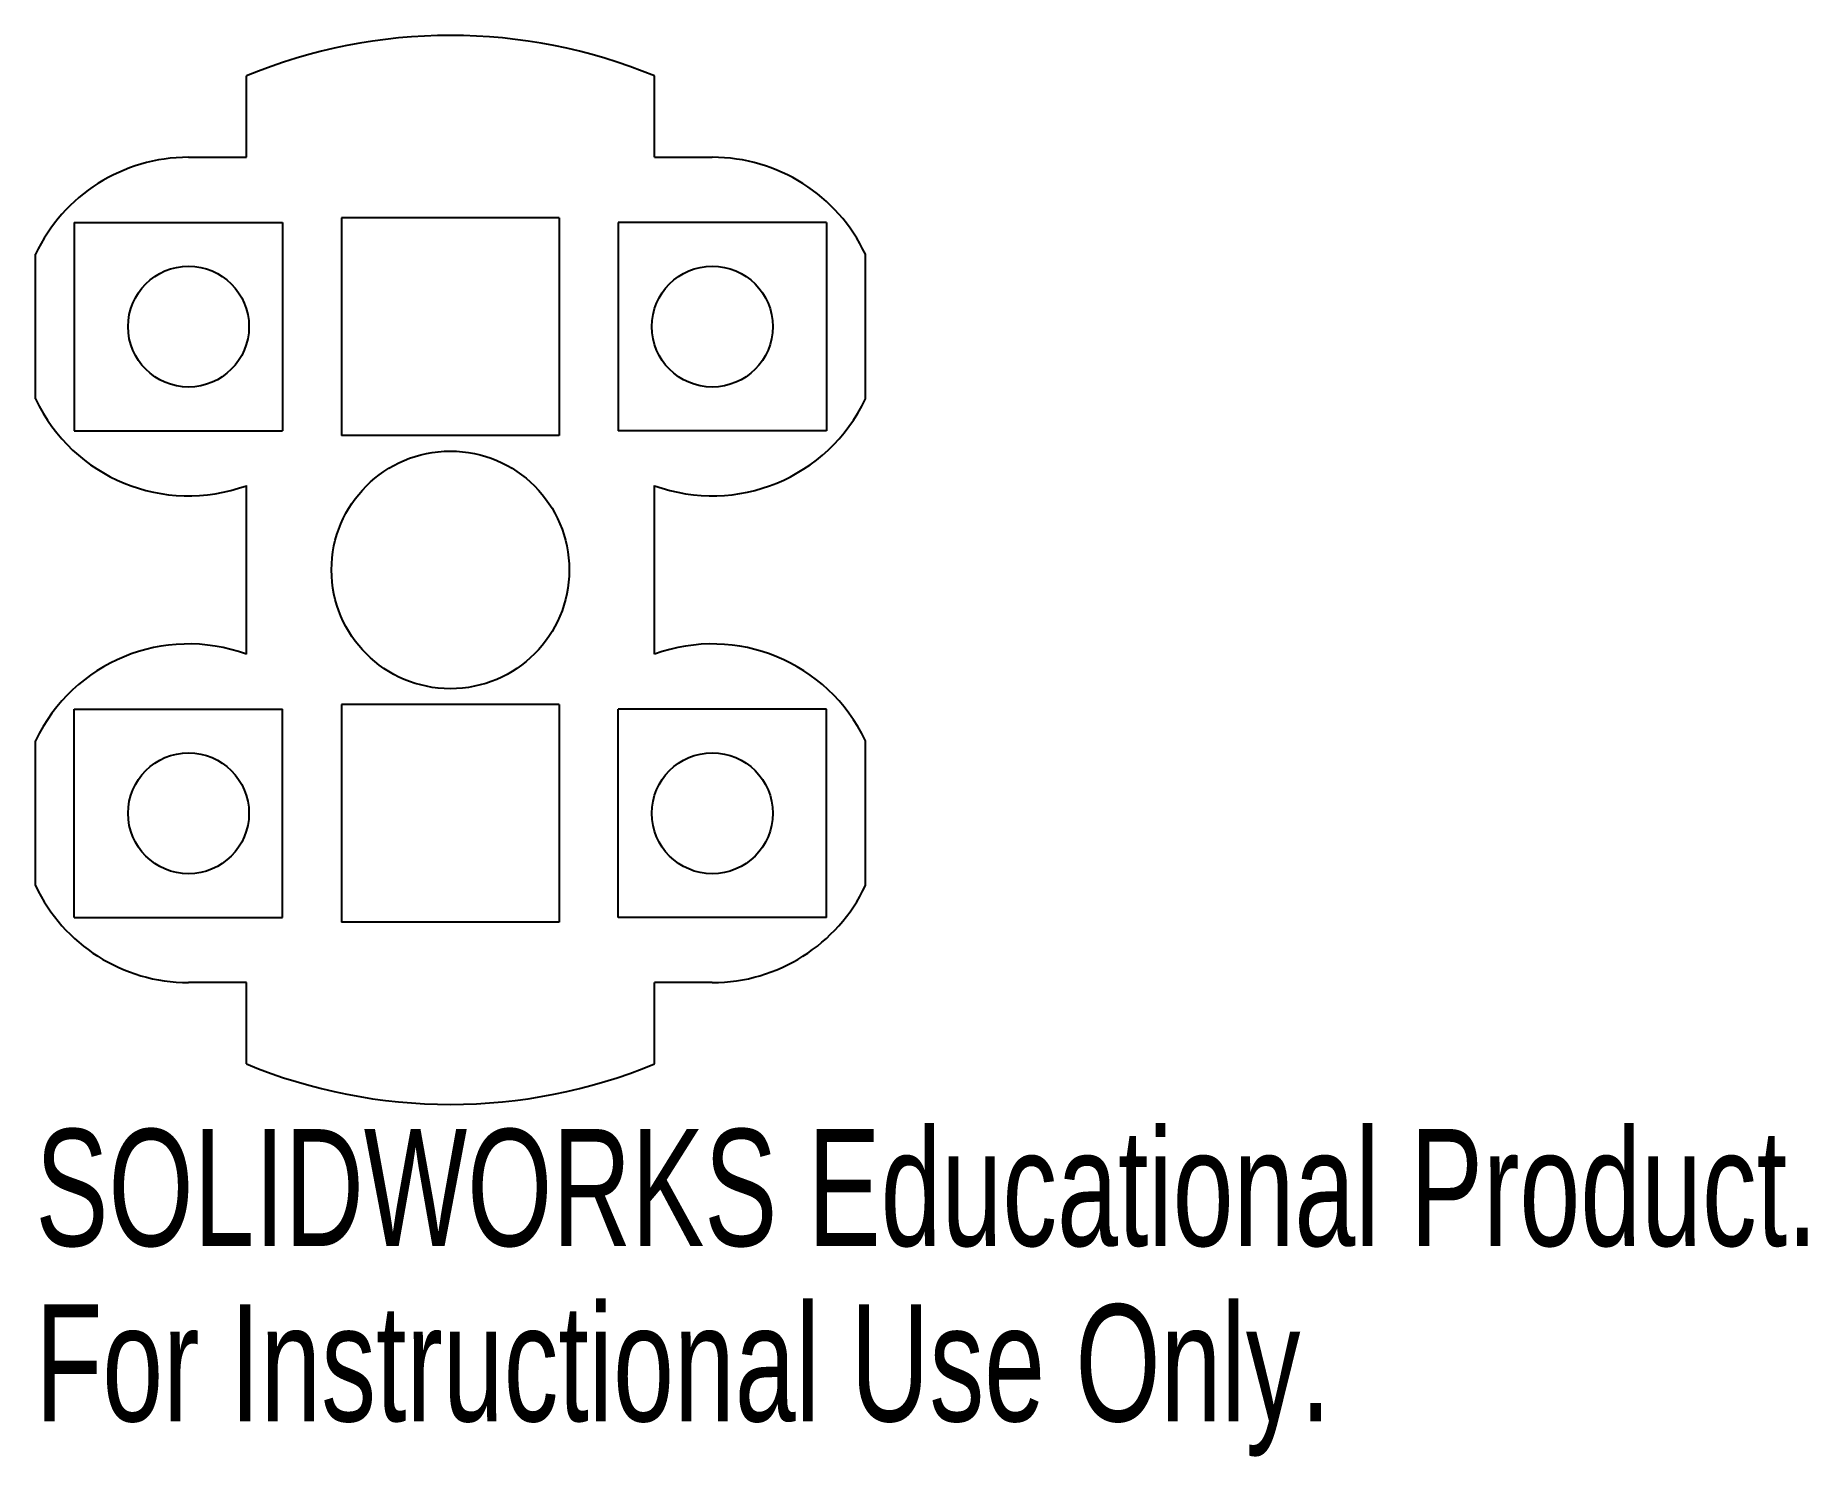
# Model space of a CAD drawing. Header units: millimetres. Extents: x -17.2 to 56.1, y -36.7 to 22.1.
import ezdxf

# ---------------------------------------------------------------- set-up
doc = ezdxf.new("R2010")
doc.units = ezdxf.units.MM
doc.styles.add('SLDTEXTSTYLE0', font='TXT', dxfattribs={"width": 0.7})

msp = doc.modelspace()

# ---------------------------------------------------------------- linework, layer by layer
at = {"color": 7, "linetype": 'Continuous', "lineweight": 25}
for p, q in [((-8.437, 17.062), (-8.437, 20.426)), ((8.437, 17.062), (8.437, 20.426)), ((-10.828, 17.062), (-8.437, 17.062)), ((8.437, 17.062), (10.828, 17.062)), ((-15.555, 14.372), (-6.937, 14.372)), ((-15.555, 14.372), (-15.555, 5.753)), ((-6.937, 14.372), (-6.937, 5.753)), ((-4.5, 14.562), (-4.5, 5.562)), ((4.5, 14.562), (-4.5, 14.562)), ((4.5, 14.562), (4.5, 5.562)), ((6.937, 14.372), (6.937, 5.753)), ((15.555, 14.372), (6.937, 14.372)), ((15.555, 14.372), (15.555, 5.753)), ((-17.157, 7.071), (-17.157, 13.054)), ((17.157, 7.071), (17.157, 13.054)), ((-15.555, 5.753), (-6.937, 5.753)), ((4.5, 5.562), (-4.5, 5.562)), ((15.555, 5.753), (6.937, 5.753)), ((-8.437, -3.484), (-8.437, 3.484)), ((8.437, -3.484), (8.437, 3.484)), ((-15.555, -14.372), (-15.555, -5.753)), ((-15.555, -5.753), (-6.937, -5.753)), ((-6.937, -14.372), (-6.937, -5.753)), ((-4.5, -5.562), (-4.5, -14.562)), ((4.5, -5.562), (-4.5, -5.562)), ((4.5, -5.562), (4.5, -14.562)), ((6.937, -14.372), (6.937, -5.753)), ((15.555, -5.753), (6.937, -5.753)), ((15.555, -14.372), (15.555, -5.753)), ((-17.157, -13.054), (-17.157, -7.071)), ((17.157, -13.054), (17.157, -7.071)), ((-15.555, -14.372), (-6.937, -14.372)), ((4.5, -14.562), (-4.5, -14.562)), ((15.555, -14.372), (6.937, -14.372)), ((-8.437, -17.062), (-10.828, -17.062)), ((-8.437, -20.426), (-8.437, -17.062)), ((8.437, -20.426), (8.437, -17.062)), ((10.828, -17.062), (8.437, -17.062))]:
    msp.add_line(p, q, dxfattribs=at)
for centre, radius in [((-10.828, 10.062), 2.5), ((10.828, 10.062), 2.5), ((0, 0), 4.913), ((-10.828, -10.062), 2.5), ((10.828, -10.062), 2.5)]:
    msp.add_circle(centre, radius, dxfattribs=at)
for centre, radius, start, end in [((0, 0), 22.1, 67.55787, 112.44213), ((-10.828, 10.062), 7, 90, 154.69837), ((10.828, 10.062), 7, 25.30163, 90), ((-10.828, 10.062), 7, 205.30163, 289.97974), ((10.828, 10.062), 7, 250.02026, 334.69837), ((-10.828, -10.062), 7, 70.02026, 154.69837), ((10.828, -10.062), 7, 25.30163, 109.97974), ((-10.828, -10.062), 7, 205.30163, 270), ((10.828, -10.062), 7, 270, 334.69837), ((0, 0), 22.1, 247.55787, 292.44213)]:
    msp.add_arc(centre, radius, start, end, dxfattribs=at)

# ---------------------------------------------------------------- texts
at = {"color": 7, "linetype": 'Continuous', "char_height": 4.83362, "attachment_point": 1, "style": 'SLDTEXTSTYLE0'}
for s, insert in [('SOLIDWORKS Educational Product.', (-17.157, -23.12)), ('For Instructional Use Only.', (-17.157, -30.37))]:
    msp.add_mtext(s, dxfattribs=dict(at, insert=insert))

doc.saveas('drawing.dxf')
